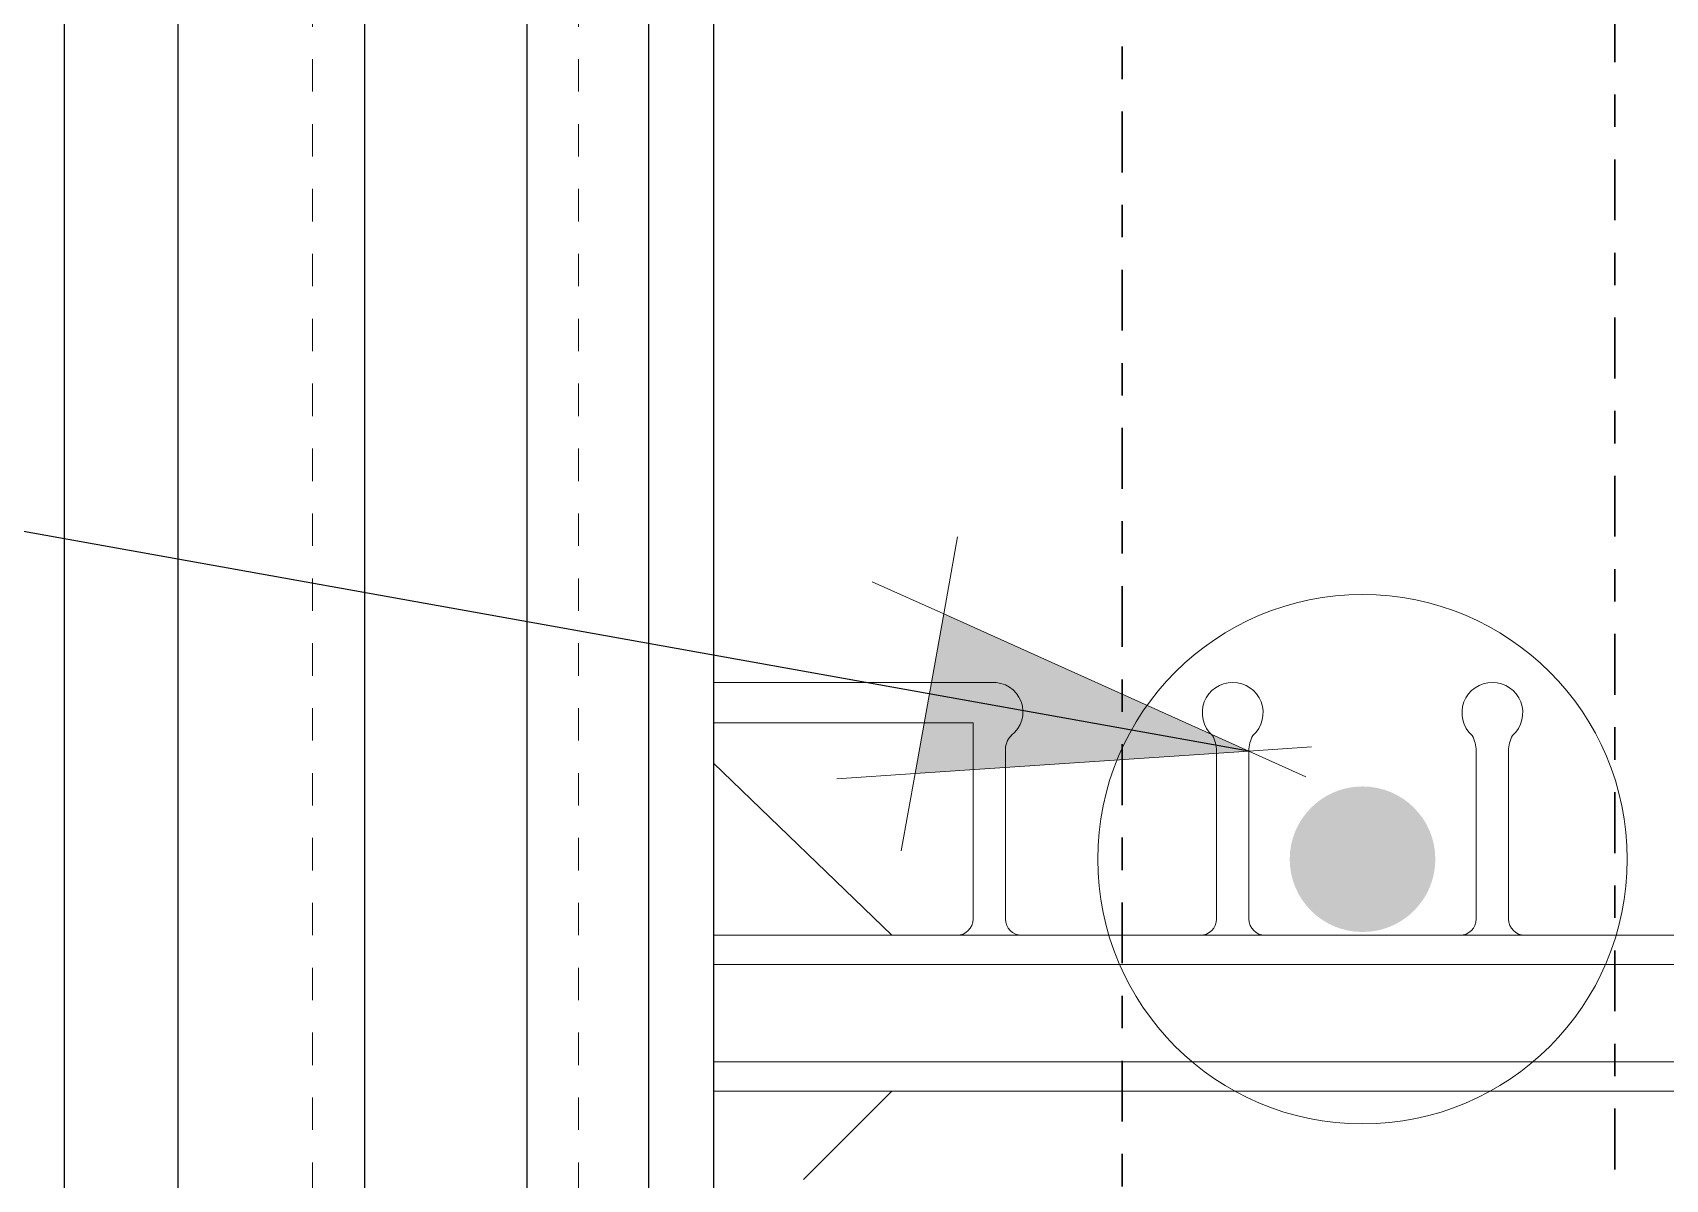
# Model space of a CAD drawing. Header units: inches. Extents: x -66.6 to 9.3, y 204.4 to 283.9.
# Drawn here: x -42.92 to -37.89, y 243.17 to 246.7 of the extents above; entities that cross this region are included whole.
import ezdxf

# ---------------------------------------------------------------- set-up
doc = ezdxf.new("R2010")
doc.units = ezdxf.units.IN
doc.header["$MEASUREMENT"] = 0
doc.linetypes.add('CENTER', pattern=[2, 1.25, -0.25, 0.25, -0.25])
doc.linetypes.add('DASHED2', pattern=[0.375, 0.25, -0.125])
for name, color, linetype, lineweight in [('A2 Hatch', 8, 'Continuous', 9), ('DETAILS', 7, 'Continuous', 13), ('DIM', 3, 'Continuous', 13), ('REBAR', 2, 'CENTER', 30)]:
    doc.layers.add(name, color=color, linetype=linetype, lineweight=lineweight)
doc.styles.add('ARCTEXT', font='arctext.shx', dxfattribs={"width": 0.85})
doc.dimstyles.new('ARCTEXT1-4', dxfattribs={"dimtxt": 4, "dimasz": 2, "dimexe": 2, "dimexo": 2, "dimgap": 2, "dimtad": 1, "dimdec": 4, "dimzin": 3, "dimdsep": 46, "dimlunit": 4, "dimtxsty": 'ARCTEXT', "dimblk": 'ARCHTICK', "dimcen": 2, "dimaunit": 1, "dimadec": 0, "dimazin": 0, "dimtfac": 1, "dimtdec": 4, "dimtmove": 2, "dimatfit": 3, "dimldrblk": 'arrow', "dimfxl": 0, "dimtolj": 1, "dimtzin": 0, "dimarcsym": 0})

# ---------------------------------------------------------------- blocks, each defined once
blk = doc.blocks.new('_ArchTick')
at = {"color": 0, "linetype": 'ByBlock', "const_width": 0.15}
blk.add_lwpolyline([(-0.5, -0.5), (0.5, 0.5)], dxfattribs=at)
blk = doc.blocks.new('arrow')
at = {"layer": 'DIM'}
blk.add_hatch(color=253, dxfattribs=at).paths.add_polyline_path([(-2, 0.5), (-2, -0.5), (0, 0)])
at = {"layer": 'DIM', "lineweight": 9}
for points in [[(-2, 0.983), (-2, 0.5), (-2.469, 0.617)], [(0.374, 0.094), (0, 0)], [(0.374, -0.094), (0, 0)], [(-2, -0.983), (-2, -0.5), (-2.469, -0.617)]]:
    blk.add_lwpolyline(points, dxfattribs=at)
at = {"layer": 'DIM', "lineweight": 15}
blk.add_lwpolyline([(0, 0), (-2, -0.5), (-2, 0.5), (0, 0)], dxfattribs=at)

msp = doc.modelspace()

# ---------------------------------------------------------------- hatches: boundary and pattern name
at = {"layer": 'A2 Hatch', "ltscale": 0.15}
h = msp.add_hatch(color=256, dxfattribs=at)
edge = h.paths.add_edge_path()
edge.add_arc((-38.8225, 244.1541), 0.2243, 0, 360)

# ---------------------------------------------------------------- linework, layer by layer
at = {"color": 1}
for p, q in [((-42.4725, 247.4197), (-42.4725, 234.9197)), ((-41.8975, 247.4197), (-41.8975, 234.9197)), ((-41.3975, 247.4197), (-41.3975, 234.9197)), ((-40.8225, 247.4197), (-40.8225, 234.9197)), ((-41.0225, 247.1697), (-41.0225, 234.9197)), ((-42.8225, 246.9197), (-42.8225, 234.9197))]:
    msp.add_line(p, q, dxfattribs=at)
at = {"layer": 'A2 Hatch', "linetype": 'DASHED2', "ltscale": 0.15}
for p, q in [((-42.0575, 247.4197), (-42.0575, 234.9197)), ((-41.2375, 247.4197), (-41.2375, 234.9197))]:
    msp.add_line(p, q, dxfattribs=at)
at = {"layer": 'A2 Hatch', "ltscale": 0.15}
msp.add_circle((-38.8225, 244.1541), 0.8158, dxfattribs=at)
at = {"layer": 'DETAILS', "color": 6, "lineweight": 20}
for p, q in [((-39.9544, 244.699), (-40.8225, 244.699)), ((-40.0225, 244.574), (-40.8225, 244.574)), ((-40.0225, 243.9697), (-40.0225, 244.574)), ((-39.9225, 243.9697), (-39.9225, 244.4876)), ((-39.2725, 243.9697), (-39.2725, 244.4876)), ((-39.1725, 243.9697), (-39.1725, 244.4876)), ((-38.4725, 243.9697), (-38.4725, 244.4876)), ((-38.3725, 243.9697), (-38.3725, 244.4876)), ((-40.2725, 243.9197), (-40.8225, 244.4499)), ((-40.8225, 243.9197), (-40.2725, 243.9197)), ((-40.0725, 243.9197), (-40.8225, 243.9197)), ((-40.8225, 243.9197), (-36.8225, 243.9197)), ((-40.0725, 243.9197), (-39.8725, 243.9197)), ((-39.3225, 243.9197), (-39.8725, 243.9197)), ((-39.3225, 243.9197), (-39.1225, 243.9197)), ((-38.5225, 243.9197), (-39.1225, 243.9197)), ((-38.5225, 243.9197), (-38.3225, 243.9197)), ((-37.7725, 243.9197), (-38.3225, 243.9197)), ((-36.8225, 243.8297), (-40.8225, 243.8297)), ((-36.8225, 243.5297), (-40.8225, 243.5297)), ((-36.8225, 243.4397), (-40.8225, 243.4397)), ((-40.2725, 243.4397), (-40.5446, 243.1675))]:
    msp.add_line(p, q, dxfattribs=at)
for centre, radius, start, end in [((-39.96, 244.6079), 0.0912, 307.4863, 93.4766), ((-39.2225, 244.6054), 0.0936, 311.7279, 228.2721), ((-38.4225, 244.6054), 0.0936, 311.7279, 228.2721), ((-39.8607, 244.4918), 0.0619, 134.9903, 183.9263), ((-39.3725, 244.4876), 0.1, 0, 28.6972), ((-39.0725, 244.4876), 0.1, 151.3028, 180), ((-38.5725, 244.4876), 0.1, 0, 28.6972), ((-38.2725, 244.4876), 0.1, 151.3028, 180), ((-40.0725, 243.9697), 0.05, 270, 0), ((-39.8725, 243.9697), 0.05, 180, 270), ((-39.3225, 243.9697), 0.05, 270, 0), ((-39.1225, 243.9697), 0.05, 180, 270), ((-38.5225, 243.9697), 0.05, 270, 0), ((-38.3225, 243.9697), 0.05, 180, 270)]:
    msp.add_arc(centre, radius, start, end, dxfattribs=at)
at = {"layer": 'REBAR', "ltscale": 0.15}
for p, q in [((-38.045, 223.6982), (-38.045, 281.2355)), ((-39.5631, 280.0958), (-39.5631, 225.2163))]:
    msp.add_line(p, q, dxfattribs=at)

# ---------------------------------------------------------------- leaders
at = {"layer": 'DIM'}
msp.add_leader([(-39.1725, 244.4876), (-51.1621, 246.6365), (-55.9796, 246.6365)], dimstyle='ARCTEXT1-4', override={"dimasz": 0.5, "dimtad": 0}, dxfattribs=at)

doc.saveas('drawing.dxf')
